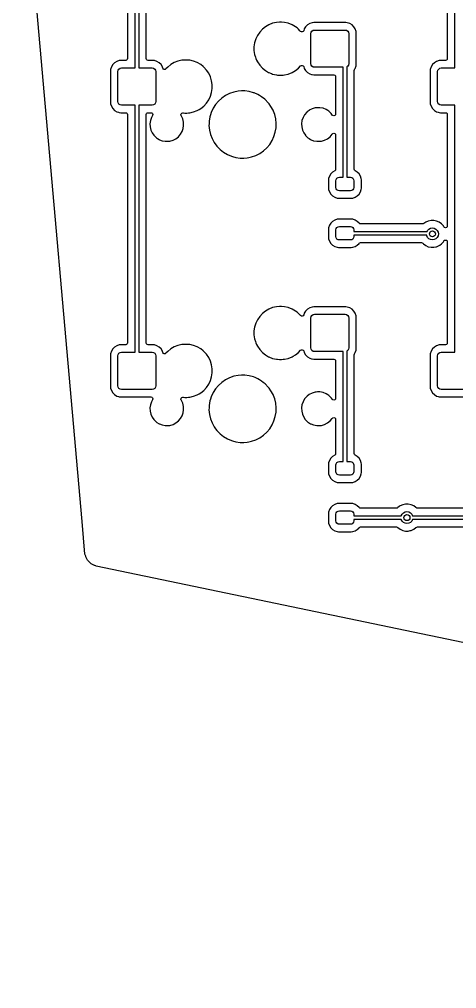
# Model space of a CAD drawing. Extents: x 51 to 201, y -153 to -28.
# Drawn here: x 51.7 to 81, y -153.2 to -88.2 of the extents above; entities that cross this region are included whole.
import ezdxf

# ---------------------------------------------------------------- set-up
doc = ezdxf.new("R2010")
doc.units = 0
doc.layers.add('BLACK', color=7, linetype='CONTINUOUS')

msp = doc.modelspace()

# ---------------------------------------------------------------- linework, layer by layer
at = {"layer": 'BLACK', "linetype": 'CONTINUOUS'}
for p, q in [((55.9196, -121.863), (51.7147, -74.159)), ((59.465, -91.46), (59.465, -74.91)), ((59.715, -74.91), (59.715, -91.46)), ((80.8962, -91.46), (80.8962, -74.91)), ((58.9645, -75.5345), (58.9645, -90.8355)), ((80.3957, -85.1182), (80.3957, -90.8355)), ((60.2155, -90.3031), (60.2155, -87.12)), ((68.004, -88.8648), (67.823, -89.0599)), ((68.212, -88.6989), (68.004, -88.8648)), ((68.4425, -88.5658), (68.212, -88.6989)), ((68.6902, -88.4686), (68.4425, -88.5658)), ((68.9496, -88.4094), (68.6902, -88.4686)), ((69.1486, -88.3945), (68.9496, -88.4094)), ((69.2814, -88.3945), (69.1486, -88.3945)), ((69.1486, -88.3945), (69.1486, -88.3945)), ((69.4804, -88.4094), (69.2814, -88.3945)), ((69.2814, -88.3945), (69.2814, -88.3945)), ((69.7398, -88.4686), (69.4804, -88.4094)), ((69.9875, -88.5658), (69.7398, -88.4686)), ((70.218, -88.6989), (69.9875, -88.5658)), ((70.3228, -88.7825), (70.218, -88.6989)), ((70.426, -88.8648), (70.3228, -88.7825)), ((70.5187, -88.9647), (70.426, -88.8648)), ((70.5608, -89.01), (70.5187, -88.9647)), ((70.7694, -88.9647), (70.7346, -89.0179)), ((70.8072, -88.8507), (70.7694, -88.9647)), ((70.8993, -88.7013), (70.8072, -88.8507)), ((71.0233, -88.5773), (70.8993, -88.7013)), ((71.1727, -88.4852), (71.0233, -88.5773)), ((71.3392, -88.43), (71.1727, -88.4852)), ((71.3152, -88.9932), (71.3963, -88.939)), ((71.442, -88.4195), (71.3392, -88.43)), ((71.3963, -88.939), (71.492, -88.92)), ((73.592, -88.4195), (71.442, -88.4195)), ((71.492, -88.92), (73.542, -88.92)), ((73.542, -88.92), (73.6377, -88.939)), ((73.6948, -88.43), (73.592, -88.4195)), ((73.6377, -88.939), (73.7188, -88.9932)), ((73.8613, -88.4852), (73.6948, -88.43)), ((74.0107, -88.5773), (73.8613, -88.4852)), ((74.1347, -88.7013), (74.0107, -88.5773)), ((74.2268, -88.8507), (74.1347, -88.7013)), ((74.1347, -88.7013), (74.1347, -88.7013)), ((74.282, -89.0172), (74.2268, -88.8507)), ((67.5576, -89.5195), (67.4792, -89.7738)), ((67.6731, -89.2798), (67.5576, -89.5195)), ((67.823, -89.0599), (67.6731, -89.2798)), ((70.6145, -89.044), (70.5608, -89.01)), ((70.678, -89.0469), (70.6145, -89.044)), ((70.7346, -89.0179), (70.678, -89.0469)), ((71.242, -89.17), (71.261, -89.0743)), ((71.242, -91.17), (71.242, -89.17)), ((71.261, -89.0743), (71.3152, -88.9932)), ((73.7188, -88.9932), (73.773, -89.0743)), ((73.773, -89.0743), (73.792, -89.17)), ((73.792, -89.17), (73.792, -91.17)), ((74.2925, -89.12), (74.282, -89.0172)), ((74.2925, -91.22), (74.2925, -89.12)), ((67.4792, -89.7738), (67.4395, -90.0369)), ((67.4395, -90.0369), (67.4395, -90.3031)), ((58.9479, -90.8975), (58.9025, -90.9429)), ((58.9645, -90.8355), (58.9479, -90.8975)), ((60.2155, -90.8355), (60.2155, -90.3031)), ((60.2321, -90.8975), (60.2155, -90.8355)), ((60.2775, -90.9429), (60.2321, -90.8975)), ((67.4395, -90.3031), (67.4792, -90.5662)), ((67.4792, -90.5662), (67.5334, -90.742)), ((67.5334, -90.742), (67.5576, -90.8205)), ((67.5576, -90.8205), (67.6125, -90.9345)), ((80.3791, -90.8975), (80.3337, -90.9429)), ((80.3957, -90.8355), (80.3791, -90.8975)), ((57.825, -91.5572), (57.8145, -91.66)), ((57.8802, -91.3907), (57.825, -91.5572)), ((57.9723, -91.2413), (57.8802, -91.3907)), ((58.0963, -91.1173), (57.9723, -91.2413)), ((58.2457, -91.0252), (58.0963, -91.1173)), ((58.4122, -90.97), (58.2457, -91.0252)), ((58.334, -91.6143), (58.3882, -91.5332)), ((58.3882, -91.5332), (58.4693, -91.479)), ((58.515, -90.9595), (58.4122, -90.97)), ((58.4693, -91.479), (58.565, -91.46)), ((58.8405, -90.9595), (58.515, -90.9595)), ((58.565, -91.46), (59.465, -91.46)), ((58.9025, -90.9429), (58.8405, -90.9595)), ((59.715, -91.46), (60.615, -91.46)), ((60.3395, -90.9595), (60.2775, -90.9429)), ((60.665, -90.9595), (60.3395, -90.9595)), ((60.615, -91.46), (60.7107, -91.479)), ((60.7678, -90.97), (60.665, -90.9595)), ((60.7107, -91.479), (60.7918, -91.5332)), ((60.9343, -91.0252), (60.7678, -90.97)), ((60.7918, -91.5332), (60.846, -91.6143)), ((61.0837, -91.1173), (60.9343, -91.0252)), ((61.2077, -91.2413), (61.0837, -91.1173)), ((61.2998, -91.3907), (61.2077, -91.2413)), ((61.2077, -91.2413), (61.2077, -91.2413)), ((61.3045, -91.4048), (61.2998, -91.3907)), ((61.3305, -91.4833), (61.3045, -91.4048)), ((61.3653, -91.5365), (61.3305, -91.4833)), ((61.4219, -91.5654), (61.3653, -91.5365)), ((61.4854, -91.5626), (61.4219, -91.5654)), ((61.5391, -91.5286), (61.4854, -91.5626)), ((61.654, -91.4048), (61.5391, -91.5286)), ((61.862, -91.2389), (61.654, -91.4048)), ((62.0925, -91.1058), (61.862, -91.2389)), ((62.3402, -91.0086), (62.0925, -91.1058)), ((62.5996, -90.9494), (62.3402, -91.0086)), ((62.7986, -90.9345), (62.5996, -90.9494)), ((62.9314, -90.9345), (62.7986, -90.9345)), ((62.7986, -90.9345), (62.7986, -90.9345)), ((63.1304, -90.9494), (62.9314, -90.9345)), ((62.9314, -90.9345), (62.9314, -90.9345)), ((63.3898, -91.0086), (63.1304, -90.9494)), ((63.6375, -91.1058), (63.3898, -91.0086)), ((63.868, -91.2389), (63.6375, -91.1058)), ((64.039, -91.3753), (63.868, -91.2389)), ((64.076, -91.4048), (64.039, -91.3753)), ((64.257, -91.5999), (64.076, -91.4048)), ((67.6125, -90.9345), (67.6731, -91.0602)), ((67.6731, -91.0602), (67.823, -91.2801)), ((67.823, -91.2801), (68.004, -91.4752)), ((68.004, -91.4752), (68.212, -91.6411)), ((70.218, -91.6411), (70.426, -91.4752)), ((70.426, -91.4752), (70.5608, -91.3299)), ((70.5608, -91.3299), (70.6145, -91.296)), ((70.6145, -91.296), (70.678, -91.2931)), ((70.678, -91.2931), (70.7346, -91.3221)), ((70.7346, -91.3221), (70.7694, -91.3753)), ((70.7694, -91.3753), (70.8072, -91.4893)), ((70.8072, -91.4893), (70.8993, -91.6387)), ((71.261, -91.2657), (71.242, -91.17)), ((71.3152, -91.3468), (71.261, -91.2657)), ((71.3963, -91.401), (71.3152, -91.3468)), ((71.492, -91.42), (71.3963, -91.401)), ((73.41, -91.42), (71.492, -91.42)), ((73.41, -98.79), (73.41, -91.42)), ((73.7188, -91.3468), (73.66, -91.386)), ((73.66, -91.386), (73.66, -98.79)), ((73.773, -91.2657), (73.7188, -91.3468)), ((73.792, -91.17), (73.773, -91.2657)), ((74.1605, -91.632), (74.179, -91.5669)), ((74.179, -91.5669), (74.2026, -91.5286)), ((74.2026, -91.5286), (74.2268, -91.4893)), ((74.2268, -91.4893), (74.282, -91.3228)), ((74.282, -91.3228), (74.2925, -91.22)), ((79.2562, -91.5572), (79.2458, -91.66)), ((79.3114, -91.3907), (79.2562, -91.5572)), ((79.4035, -91.2413), (79.3114, -91.3907)), ((79.5276, -91.1173), (79.4035, -91.2413)), ((79.6769, -91.0252), (79.5276, -91.1173)), ((79.8435, -90.97), (79.6769, -91.0252)), ((79.7653, -91.6143), (79.8195, -91.5332)), ((79.8195, -91.5332), (79.9006, -91.479)), ((79.9462, -90.9595), (79.8435, -90.97)), ((79.9006, -91.479), (79.9963, -91.46)), ((80.2717, -90.9595), (79.9462, -90.9595)), ((79.9963, -91.46), (80.8962, -91.46)), ((80.3337, -90.9429), (80.2717, -90.9595)), ((57.8145, -91.66), (57.8145, -93.76)), ((58.315, -91.71), (58.334, -91.6143)), ((58.315, -93.71), (58.315, -91.71)), ((60.846, -91.6143), (60.865, -91.71)), ((60.865, -91.71), (60.865, -93.71)), ((64.4069, -91.8198), (64.257, -91.5999)), ((64.5224, -92.0595), (64.4069, -91.8198)), ((64.6008, -92.3138), (64.5224, -92.0595)), ((68.212, -91.6411), (68.4227, -91.7627)), ((68.4227, -91.7627), (68.4425, -91.7742)), ((68.4425, -91.7742), (68.5564, -91.8189)), ((68.5564, -91.8189), (68.6073, -91.8389)), ((68.6073, -91.8389), (68.6902, -91.8714)), ((68.6902, -91.8714), (68.9496, -91.9306)), ((68.9496, -91.9306), (69.0065, -91.9349)), ((69.0065, -91.9349), (69.1486, -91.9455)), ((69.1486, -91.9455), (69.1486, -91.9455)), ((69.1486, -91.9455), (69.2814, -91.9455)), ((69.2814, -91.9455), (69.4058, -91.9362)), ((69.2814, -91.9455), (69.2814, -91.9455)), ((69.4058, -91.9362), (69.4804, -91.9306)), ((69.4804, -91.9306), (69.7398, -91.8714)), ((69.7398, -91.8714), (69.9875, -91.7742)), ((69.9875, -91.7742), (70.1123, -91.7021)), ((70.1123, -91.7021), (70.218, -91.6411)), ((70.218, -91.6411), (70.218, -91.6411)), ((70.8993, -91.6387), (71.0233, -91.7627)), ((71.0233, -91.7627), (71.0233, -91.7627)), ((71.0233, -91.7627), (71.1727, -91.8548)), ((71.1727, -91.8548), (71.284, -91.8917)), ((71.284, -91.8917), (71.3392, -91.91)), ((71.3392, -91.91), (71.3497, -91.9111)), ((71.3497, -91.9111), (71.442, -91.9205)), ((71.442, -91.9205), (72.7855, -91.9205)), ((72.7855, -91.9205), (72.8475, -91.9371)), ((72.8475, -91.9371), (72.8929, -91.9825)), ((72.8929, -91.9825), (72.9095, -92.0445)), ((72.9095, -92.0445), (72.9095, -94.543)), ((74.1605, -98.2479), (74.1605, -91.632)), ((79.2458, -91.66), (79.2458, -93.76)), ((79.7463, -91.71), (79.7653, -91.6143)), ((79.7463, -93.71), (79.7463, -91.71)), ((64.6405, -92.5769), (64.6008, -92.3138)), ((64.6008, -93.1062), (64.6405, -92.8431)), ((64.6405, -92.8431), (64.6405, -92.5769)), ((64.4069, -93.6002), (64.5224, -93.3605)), ((64.5224, -93.3605), (64.6008, -93.1062)), ((65.2771, -93.4799), (65.0537, -93.682)), ((65.5255, -93.3093), (65.2771, -93.4799)), ((65.7945, -93.1734), (65.5255, -93.3093)), ((66.0791, -93.0746), (65.7945, -93.1734)), ((66.3744, -93.0146), (66.0791, -93.0746)), ((66.5998, -92.9995), (66.3744, -93.0146)), ((66.8257, -92.9995), (66.5998, -92.9995)), ((66.5998, -92.9995), (66.5998, -92.9995)), ((67.1243, -93.0397), (66.8257, -92.9995)), ((67.4149, -93.1193), (67.1243, -93.0397)), ((67.1243, -93.0397), (67.1243, -93.0397)), ((67.1243, -93.0397), (67.1243, -93.0397)), ((67.4597, -93.1383), (67.4149, -93.1193)), ((67.6923, -93.2369), (67.4597, -93.1383)), ((67.8026, -93.3022), (67.6923, -93.2369)), ((67.9515, -93.3904), (67.8026, -93.3022)), ((68.1677, -93.5611), (67.9515, -93.3904)), ((57.8145, -93.76), (57.825, -93.8628)), ((57.825, -93.8628), (57.8802, -94.0293)), ((57.8802, -94.0293), (57.9723, -94.1787)), ((58.334, -93.8057), (58.315, -93.71)), ((58.3882, -93.8868), (58.334, -93.8057)), ((58.4693, -93.941), (58.3882, -93.8868)), ((58.565, -93.96), (58.4693, -93.941)), ((59.465, -93.96), (58.565, -93.96)), ((59.465, -110.51), (59.465, -93.96)), ((60.615, -93.96), (59.715, -93.96)), ((59.715, -93.96), (59.715, -110.51)), ((60.7107, -93.941), (60.615, -93.96)), ((60.7918, -93.8868), (60.7107, -93.941)), ((60.846, -93.8057), (60.7918, -93.8868)), ((60.865, -93.71), (60.846, -93.8057)), ((63.868, -94.1811), (64.076, -94.0152)), ((64.076, -94.0152), (64.257, -93.8201)), ((64.257, -93.8201), (64.4069, -93.6002)), ((64.697, -94.166), (64.5702, -94.4393)), ((64.8591, -93.9121), (64.697, -94.166)), ((65.0537, -93.682), (64.8591, -93.9121)), ((68.188, -93.5772), (68.1677, -93.5611)), ((68.3974, -93.7938), (68.188, -93.5772)), ((68.4483, -93.8628), (68.3974, -93.7938)), ((68.5762, -94.0363), (68.4483, -93.8628)), ((68.721, -94.3006), (68.5762, -94.0363)), ((71.541, -94.1398), (71.3348, -94.2004)), ((71.6012, -94.1341), (71.541, -94.1398)), ((71.7014, -94.1245), (71.6012, -94.1341)), ((71.8625, -94.1245), (71.7014, -94.1245)), ((72.0735, -94.1652), (71.8625, -94.1245)), ((72.0757, -94.166), (72.0735, -94.1652)), ((72.0735, -94.1652), (72.0735, -94.1652)), ((72.0735, -94.1652), (72.0735, -94.1652)), ((72.2731, -94.2451), (72.0757, -94.166)), ((79.2458, -93.76), (79.2562, -93.8628)), ((79.2562, -93.8628), (79.3114, -94.0293)), ((79.3114, -94.0293), (79.4035, -94.1787)), ((79.7653, -93.8057), (79.7463, -93.71)), ((79.8195, -93.8868), (79.7653, -93.8057)), ((79.9006, -93.941), (79.8195, -93.8868)), ((79.9963, -93.96), (79.9006, -93.941)), ((80.8962, -93.96), (79.9963, -93.96)), ((80.8962, -110.51), (80.8962, -93.96)), ((57.9723, -94.1787), (58.0963, -94.3027)), ((58.0963, -94.3027), (58.0963, -94.3027)), ((58.0963, -94.3027), (58.2457, -94.3948)), ((58.2457, -94.3948), (58.357, -94.4317)), ((58.357, -94.4317), (58.4122, -94.45)), ((58.4122, -94.45), (58.515, -94.4605)), ((58.515, -94.4605), (58.8405, -94.4605)), ((58.8405, -94.4605), (58.9025, -94.4771)), ((58.9025, -94.4771), (58.9479, -94.5225)), ((58.9479, -94.5225), (58.9645, -94.5845)), ((58.9645, -94.5845), (58.9645, -109.886)), ((60.2155, -94.5845), (60.2321, -94.5225)), ((60.2155, -109.353), (60.2155, -94.5845)), ((60.2321, -94.5225), (60.2775, -94.4771)), ((60.2775, -94.4771), (60.3395, -94.4605)), ((60.3395, -94.4605), (60.5364, -94.4605)), ((60.5666, -94.7803), (60.4962, -94.9834)), ((60.5364, -94.4605), (60.5984, -94.4771)), ((60.6438, -94.6465), (60.5666, -94.7803)), ((60.5984, -94.4771), (60.6438, -94.5225)), ((60.6438, -94.5225), (60.6604, -94.5845)), ((60.6604, -94.5845), (60.6438, -94.6465)), ((62.5422, -94.6064), (62.558, -94.539)), ((62.565, -94.6718), (62.5422, -94.6064)), ((62.558, -94.539), (62.6075, -94.4906)), ((62.5741, -94.6847), (62.565, -94.6718)), ((62.661, -94.8748), (62.5741, -94.6847)), ((62.6075, -94.4906), (62.6753, -94.4763)), ((62.6753, -94.4763), (62.7235, -94.4799)), ((62.7235, -94.4799), (62.7986, -94.4855)), ((62.7986, -94.4855), (62.7986, -94.4855)), ((62.7986, -94.4855), (62.9314, -94.4855)), ((62.9314, -94.4855), (63.0558, -94.4762)), ((62.9314, -94.4855), (62.9314, -94.4855)), ((63.0558, -94.4762), (63.1304, -94.4706)), ((63.1304, -94.4706), (63.3898, -94.4114)), ((63.3898, -94.4114), (63.6375, -94.3142)), ((63.6375, -94.3142), (63.7572, -94.2451)), ((63.7572, -94.2451), (63.868, -94.1811)), ((63.868, -94.1811), (63.868, -94.1811)), ((64.4809, -94.7271), (64.4308, -95.0242)), ((64.5194, -94.603), (64.4809, -94.7271)), ((64.5702, -94.4393), (64.5194, -94.603)), ((68.7444, -94.3613), (68.721, -94.3006)), ((68.8293, -94.5817), (68.7444, -94.3613)), ((68.8991, -94.8748), (68.8293, -94.5817)), ((70.7266, -94.7803), (70.6562, -94.9834)), ((70.834, -94.5942), (70.7266, -94.7803)), ((70.9748, -94.4317), (70.834, -94.5942)), ((71.0007, -94.4114), (70.9748, -94.4317)), ((71.1388, -94.3027), (71.0007, -94.4114)), ((71.1437, -94.2989), (71.1388, -94.3027)), ((71.3348, -94.2004), (71.1437, -94.2989)), ((72.3806, -94.3142), (72.2731, -94.2451)), ((72.4539, -94.3613), (72.3806, -94.3142)), ((72.6095, -94.5096), (72.4539, -94.3613)), ((72.6187, -94.5225), (72.6095, -94.5096)), ((72.6845, -94.615), (72.6187, -94.5225)), ((72.7319, -94.6548), (72.6845, -94.615)), ((72.7926, -94.6668), (72.7319, -94.6548)), ((72.8515, -94.648), (72.7926, -94.6668)), ((72.894, -94.603), (72.8515, -94.648)), ((72.9095, -94.543), (72.894, -94.603)), ((79.4035, -94.1787), (79.5276, -94.3027)), ((79.5276, -94.3027), (79.5276, -94.3027)), ((79.5276, -94.3027), (79.6769, -94.3948)), ((79.6769, -94.3948), (79.7883, -94.4317)), ((79.7883, -94.4317), (79.8435, -94.45)), ((79.8435, -94.45), (79.9462, -94.4605)), ((79.9462, -94.4605), (80.2717, -94.4605)), ((80.2717, -94.4605), (80.3337, -94.4771)), ((80.3337, -94.4771), (80.3791, -94.5225)), ((80.3791, -94.5225), (80.3957, -94.5845)), ((80.3957, -94.5845), (80.3957, -102.041)), ((60.4962, -94.9834), (60.4657, -95.1962)), ((60.4657, -95.1962), (60.4759, -95.4109)), ((60.4759, -95.4109), (60.5266, -95.6198)), ((62.6634, -94.8802), (62.661, -94.8748)), ((62.7141, -95.0891), (62.6634, -94.8802)), ((62.6937, -95.5166), (62.7212, -95.3254)), ((62.7243, -95.3038), (62.7141, -95.0891)), ((62.7212, -95.3254), (62.7243, -95.3038)), ((64.425, -95.1962), (64.4207, -95.3254)), ((64.4207, -95.3254), (64.4509, -95.6252)), ((64.4308, -95.0242), (64.425, -95.1962)), ((68.9293, -95.1746), (68.8991, -94.8748)), ((68.9192, -95.4758), (68.9293, -95.1746)), ((70.6562, -94.9834), (70.6257, -95.1962)), ((70.6257, -95.1962), (70.6359, -95.4109)), ((70.6359, -95.4109), (70.6866, -95.6198)), ((60.5266, -95.6198), (60.6159, -95.8153)), ((60.6159, -95.8153), (60.7218, -95.9641)), ((60.7218, -95.9641), (60.7405, -95.9904)), ((60.7405, -95.9904), (60.8961, -96.1387)), ((62.2063, -96.2011), (62.3752, -96.0683)), ((62.3752, -96.0683), (62.516, -95.9058)), ((62.516, -95.9058), (62.6234, -95.7197)), ((62.6234, -95.7197), (62.6937, -95.5166)), ((64.4509, -95.6252), (64.5207, -95.9183)), ((64.5207, -95.9183), (64.629, -96.1994)), ((68.653, -96.334), (68.7798, -96.0607)), ((68.7798, -96.0607), (68.8691, -95.7729)), ((68.8691, -95.7729), (68.9192, -95.4758)), ((70.6866, -95.6198), (70.7759, -95.8153)), ((70.7759, -95.8153), (70.8818, -95.9641)), ((70.8818, -95.9641), (70.9005, -95.9904)), ((70.9005, -95.9904), (71.0561, -96.1387)), ((72.3663, -96.2011), (72.5352, -96.0683)), ((72.5352, -96.0683), (72.676, -95.9058)), ((72.676, -95.9058), (72.6781, -95.9021)), ((72.6781, -95.9021), (72.7235, -95.8567)), ((72.7235, -95.8567), (72.7855, -95.8401)), ((72.7855, -95.8401), (72.8475, -95.8567)), ((72.8475, -95.8567), (72.8929, -95.9021)), ((72.8929, -95.9021), (72.9095, -95.9641)), ((72.9095, -95.9641), (72.9095, -98.2479)), ((60.8961, -96.1387), (60.9701, -96.1863)), ((60.9701, -96.1863), (61.0769, -96.2549)), ((61.0769, -96.2549), (61.117, -96.271)), ((61.117, -96.271), (61.2765, -96.3348)), ((61.2765, -96.3348), (61.4875, -96.3755)), ((61.4875, -96.3755), (61.6486, -96.3755)), ((61.6486, -96.3755), (61.809, -96.3602)), ((61.6486, -96.3755), (61.6486, -96.3755)), ((61.809, -96.3602), (62.0152, -96.2996)), ((62.0152, -96.2996), (62.2063, -96.2011)), ((64.629, -96.1994), (64.7171, -96.3602)), ((64.7171, -96.3602), (64.7738, -96.4637)), ((64.7738, -96.4637), (64.9526, -96.7062)), ((64.9526, -96.7062), (65.162, -96.9228)), ((68.2963, -96.818), (68.4909, -96.5879)), ((68.4909, -96.5879), (68.653, -96.334)), ((71.0561, -96.1387), (71.1301, -96.1863)), ((71.1301, -96.1863), (71.2369, -96.2549)), ((71.2369, -96.2549), (71.277, -96.271)), ((71.277, -96.271), (71.4365, -96.3348)), ((71.4365, -96.3348), (71.6475, -96.3755)), ((71.6475, -96.3755), (71.8086, -96.3755)), ((71.8086, -96.3755), (71.969, -96.3602)), ((71.8086, -96.3755), (71.8086, -96.3755)), ((71.969, -96.3602), (72.1752, -96.2996)), ((72.1752, -96.2996), (72.3663, -96.2011)), ((65.162, -96.9228), (65.3985, -97.1096)), ((65.3985, -97.1096), (65.6577, -97.2631)), ((65.6577, -97.2631), (65.9351, -97.3807)), ((65.9351, -97.3807), (65.9351, -97.3807)), ((65.9351, -97.3807), (65.9351, -97.3807)), ((65.9351, -97.3807), (65.9992, -97.3983)), ((65.9992, -97.3983), (66.2257, -97.4603)), ((67.2709, -97.4254), (67.5555, -97.3266)), ((67.5555, -97.3266), (67.8245, -97.1907)), ((67.8245, -97.1907), (68.0729, -97.0201)), ((68.0729, -97.0201), (68.2963, -96.818)), ((66.2257, -97.4603), (66.5243, -97.5005)), ((66.5243, -97.5005), (66.7502, -97.5005)), ((66.7502, -97.5005), (66.9756, -97.4854)), ((66.7502, -97.5005), (66.7502, -97.5005)), ((66.9756, -97.4854), (67.099, -97.4603)), ((67.099, -97.4603), (67.2709, -97.4254)), ((72.498, -98.7063), (72.4446, -98.8673)), ((72.587, -98.562), (72.498, -98.7063)), ((72.707, -98.442), (72.587, -98.562)), ((72.8506, -98.3534), (72.707, -98.442)), ((72.8938, -98.3083), (72.8506, -98.3534)), ((72.9095, -98.2479), (72.8938, -98.3083)), ((74.1762, -98.3083), (74.1605, -98.2479)), ((74.2194, -98.3534), (74.1762, -98.3083)), ((74.363, -98.442), (74.2194, -98.3534)), ((74.483, -98.562), (74.363, -98.442)), ((74.572, -98.7063), (74.483, -98.562)), ((74.6253, -98.8673), (74.572, -98.7063)), ((74.572, -98.7063), (74.572, -98.7063)), ((74.572, -98.7063), (74.572, -98.7063)), ((72.4446, -98.8673), (72.4345, -98.9667)), ((72.4345, -98.9667), (72.4345, -99.5133)), ((72.935, -99.015), (72.9521, -98.9289)), ((72.935, -99.465), (72.935, -99.015)), ((72.9521, -98.9289), (73.0009, -98.8559)), ((73.0009, -98.8559), (73.0739, -98.8071)), ((73.0739, -98.8071), (73.16, -98.79)), ((73.16, -98.79), (73.41, -98.79)), ((73.66, -98.79), (73.91, -98.79)), ((73.91, -98.79), (73.9961, -98.8071)), ((73.9961, -98.8071), (74.0691, -98.8559)), ((74.0691, -98.8559), (74.1179, -98.9289)), ((74.1179, -98.9289), (74.135, -99.015)), ((74.135, -99.015), (74.135, -99.465)), ((74.6355, -98.9667), (74.6253, -98.8673)), ((74.6355, -99.5133), (74.6355, -98.9667)), ((72.4345, -99.5133), (72.4446, -99.6127)), ((72.4446, -99.6127), (72.498, -99.7737)), ((72.498, -99.7737), (72.587, -99.918)), ((72.587, -99.918), (72.707, -100.038)), ((72.9521, -99.5511), (72.935, -99.465)), ((73.0009, -99.6241), (72.9521, -99.5511)), ((73.0739, -99.6729), (73.0009, -99.6241)), ((73.16, -99.69), (73.0739, -99.6729)), ((73.91, -99.69), (73.16, -99.69)), ((73.9961, -99.6729), (73.91, -99.69)), ((74.0691, -99.6241), (73.9961, -99.6729)), ((74.1179, -99.5511), (74.0691, -99.6241)), ((74.135, -99.465), (74.1179, -99.5511)), ((74.363, -100.038), (74.483, -99.918)), ((74.483, -99.918), (74.572, -99.7737)), ((74.572, -99.7737), (74.6253, -99.6127)), ((74.6253, -99.6127), (74.6355, -99.5133)), ((72.707, -100.038), (72.8513, -100.127)), ((72.8513, -100.127), (72.8513, -100.127)), ((72.8513, -100.127), (72.8513, -100.127)), ((72.8513, -100.127), (73.0123, -100.18)), ((73.0123, -100.18), (73.1117, -100.191)), ((73.1117, -100.191), (73.9583, -100.19)), ((73.9583, -100.19), (74.0577, -100.18)), ((74.0577, -100.18), (74.2187, -100.127)), ((74.2187, -100.127), (74.363, -100.038)), ((72.587, -101.862), (72.498, -102.006)), ((72.707, -101.742), (72.587, -101.862)), ((72.8513, -101.653), (72.707, -101.742)), ((73.0123, -101.6), (72.8513, -101.653)), ((73.1117, -101.59), (73.0123, -101.6)), ((73.9583, -101.59), (73.1117, -101.59)), ((73.9685, -101.591), (73.9583, -101.59)), ((74.0577, -101.6), (73.9685, -101.591)), ((74.2187, -101.653), (74.0577, -101.6)), ((74.363, -101.742), (74.2187, -101.653)), ((74.483, -101.862), (74.363, -101.742)), ((74.363, -101.742), (74.363, -101.742)), ((74.363, -101.742), (74.363, -101.742)), ((74.4932, -101.872), (74.483, -101.862)), ((74.483, -101.862), (74.483, -101.862)), ((74.4948, -101.871), (74.4932, -101.872)), ((74.5242, -101.899), (74.4948, -101.871)), ((74.5846, -101.914), (74.5242, -101.899)), ((78.7437, -101.914), (74.5846, -101.914)), ((78.782, -101.908), (78.7437, -101.914)), ((78.8166, -101.891), (78.782, -101.908)), ((78.9473, -101.796), (78.8166, -101.891)), ((79.1202, -101.719), (78.9473, -101.796)), ((79.3054, -101.679), (79.1202, -101.719)), ((79.4946, -101.679), (79.3054, -101.679)), ((79.3054, -101.679), (79.3054, -101.679)), ((79.6798, -101.719), (79.4946, -101.679)), ((79.4946, -101.679), (79.4946, -101.679)), ((79.8527, -101.796), (79.6798, -101.719)), ((80.0059, -101.907), (79.8527, -101.796)), ((80.1325, -102.048), (80.0059, -101.907)), ((72.4446, -102.167), (72.4345, -102.267)), ((72.4345, -102.267), (72.4345, -102.813)), ((72.498, -102.006), (72.4446, -102.167)), ((72.935, -102.315), (72.9521, -102.229)), ((72.935, -102.765), (72.935, -102.315)), ((72.9521, -102.229), (73.0009, -102.156)), ((73.0009, -102.156), (73.0739, -102.107)), ((73.0739, -102.107), (73.16, -102.09)), ((73.16, -102.09), (73.91, -102.09)), ((73.91, -102.09), (73.9961, -102.107)), ((73.9961, -102.107), (74.0691, -102.156)), ((74.0691, -102.156), (74.1179, -102.229)), ((74.1179, -102.229), (74.135, -102.315)), ((74.135, -102.315), (74.135, -102.415)), ((74.135, -102.415), (79.0407, -102.415)), ((79.0407, -102.415), (79.0764, -102.345)), ((79.0764, -102.345), (79.1649, -102.256)), ((79.1649, -102.256), (79.2764, -102.2)), ((79.2764, -102.2), (79.4, -102.18)), ((79.4, -102.18), (79.5236, -102.2)), ((79.5236, -102.2), (79.6351, -102.256)), ((79.6351, -102.256), (79.7236, -102.345)), ((79.7236, -102.345), (79.7804, -102.456)), ((79.7804, -102.456), (79.8, -102.58)), ((79.8, -102.58), (79.7804, -102.704)), ((80.1644, -102.103), (80.1325, -102.048)), ((80.2097, -102.148), (80.1644, -102.103)), ((80.2717, -102.165), (80.2097, -102.148)), ((80.3337, -102.148), (80.2717, -102.165)), ((80.3791, -102.103), (80.3337, -102.148)), ((80.3957, -102.041), (80.3791, -102.103)), ((72.4345, -102.813), (72.4446, -102.913)), ((72.4446, -102.913), (72.498, -103.074)), ((72.498, -103.074), (72.587, -103.218)), ((72.587, -103.218), (72.707, -103.338)), ((72.9521, -102.851), (72.935, -102.765)), ((73.0009, -102.924), (72.9521, -102.851)), ((73.0739, -102.973), (73.0009, -102.924)), ((73.16, -102.99), (73.0739, -102.973)), ((73.91, -102.99), (73.16, -102.99)), ((73.9961, -102.973), (73.91, -102.99)), ((74.0691, -102.924), (73.9961, -102.973)), ((74.1179, -102.851), (74.0691, -102.924)), ((74.135, -102.765), (74.1179, -102.851)), ((79.0135, -102.665), (74.135, -102.665)), ((74.135, -102.665), (74.135, -102.765)), ((74.363, -103.338), (74.483, -103.218)), ((74.483, -103.218), (74.4932, -103.208)), ((74.483, -103.218), (74.483, -103.218)), ((74.4932, -103.208), (74.4948, -103.209)), ((74.4948, -103.209), (74.5242, -103.181)), ((74.5242, -103.181), (74.5846, -103.165)), ((74.5846, -103.165), (78.6602, -103.165)), ((78.6602, -103.165), (78.7107, -103.176)), ((78.7107, -103.176), (78.7524, -103.207)), ((78.7524, -103.207), (78.7941, -103.253)), ((78.7941, -103.253), (78.9473, -103.364)), ((79.0196, -102.704), (79.0135, -102.665)), ((79.0764, -102.815), (79.0196, -102.704)), ((79.1649, -102.904), (79.0764, -102.815)), ((79.2764, -102.96), (79.1649, -102.904)), ((79.4, -102.98), (79.2764, -102.96)), ((79.5236, -102.96), (79.4, -102.98)), ((79.6351, -102.904), (79.5236, -102.96)), ((79.7236, -102.815), (79.6351, -102.904)), ((79.7804, -102.704), (79.7236, -102.815)), ((79.8888, -103.338), (80.0059, -103.253)), ((80.0059, -103.253), (80.0313, -103.225)), ((80.0313, -103.225), (80.1325, -103.112)), ((80.1325, -103.112), (80.1556, -103.072)), ((80.1556, -103.072), (80.1644, -103.057)), ((80.1644, -103.057), (80.2097, -103.012)), ((80.2097, -103.012), (80.2717, -102.995)), ((80.2717, -102.995), (80.3337, -103.012)), ((80.3337, -103.012), (80.3791, -103.057)), ((80.3791, -103.057), (80.3957, -103.119)), ((80.3957, -103.119), (80.3957, -109.886)), ((72.707, -103.338), (72.8513, -103.427)), ((72.8513, -103.427), (72.8513, -103.427)), ((72.8513, -103.427), (72.8513, -103.427)), ((72.8513, -103.427), (73.0123, -103.48)), ((73.0123, -103.48), (73.1117, -103.49)), ((73.1117, -103.49), (73.9583, -103.49)), ((73.9583, -103.49), (74.0577, -103.48)), ((74.0577, -103.48), (74.2187, -103.427)), ((74.2187, -103.427), (74.363, -103.338)), ((78.9473, -103.364), (79.1202, -103.441)), ((79.1202, -103.441), (79.3054, -103.48)), ((79.3054, -103.48), (79.3054, -103.48)), ((79.3054, -103.48), (79.4946, -103.48)), ((79.4946, -103.48), (79.6181, -103.454)), ((79.4946, -103.48), (79.4946, -103.48)), ((79.6181, -103.454), (79.6798, -103.441)), ((79.6798, -103.441), (79.8527, -103.364)), ((79.8527, -103.364), (79.8888, -103.338)), ((68.212, -107.749), (68.004, -107.915)), ((68.4425, -107.616), (68.212, -107.749)), ((68.6902, -107.519), (68.4425, -107.616)), ((68.9496, -107.459), (68.6902, -107.519)), ((69.1486, -107.444), (68.9496, -107.459)), ((69.2814, -107.444), (69.1486, -107.444)), ((69.1486, -107.444), (69.1486, -107.444)), ((69.4804, -107.459), (69.2814, -107.444)), ((69.2814, -107.444), (69.2814, -107.444)), ((69.7398, -107.519), (69.4804, -107.459)), ((69.9875, -107.616), (69.7398, -107.519)), ((70.218, -107.749), (69.9875, -107.616)), ((70.3228, -107.833), (70.218, -107.749)), ((70.8993, -107.751), (70.8072, -107.901)), ((71.0233, -107.627), (70.8993, -107.751)), ((71.1727, -107.535), (71.0233, -107.627)), ((71.3392, -107.48), (71.1727, -107.535)), ((71.442, -107.469), (71.3392, -107.48)), ((73.592, -107.469), (71.442, -107.469)), ((73.6948, -107.48), (73.592, -107.469)), ((73.8613, -107.535), (73.6948, -107.48)), ((74.0107, -107.627), (73.8613, -107.535)), ((74.1347, -107.751), (74.0107, -107.627)), ((74.2268, -107.901), (74.1347, -107.751)), ((74.1347, -107.751), (74.1347, -107.751)), ((67.6731, -108.33), (67.5576, -108.57)), ((67.823, -108.11), (67.6731, -108.33)), ((68.004, -107.915), (67.823, -108.11)), ((70.426, -107.915), (70.3228, -107.833)), ((70.5187, -108.015), (70.426, -107.915)), ((70.5608, -108.06), (70.5187, -108.015)), ((70.6145, -108.094), (70.5608, -108.06)), ((70.678, -108.097), (70.6145, -108.094)), ((70.7346, -108.068), (70.678, -108.097)), ((70.7694, -108.015), (70.7346, -108.068)), ((70.8072, -107.901), (70.7694, -108.015)), ((71.242, -108.22), (71.261, -108.124)), ((71.242, -110.22), (71.242, -108.22)), ((71.261, -108.124), (71.3152, -108.043)), ((71.3152, -108.043), (71.3963, -107.989)), ((71.3963, -107.989), (71.492, -107.97)), ((71.492, -107.97), (73.542, -107.97)), ((73.542, -107.97), (73.6377, -107.989)), ((73.6377, -107.989), (73.7188, -108.043)), ((73.7188, -108.043), (73.773, -108.124)), ((73.773, -108.124), (73.792, -108.22)), ((73.792, -108.22), (73.792, -110.22)), ((74.282, -108.067), (74.2268, -107.901)), ((74.2925, -108.17), (74.282, -108.067)), ((74.2925, -110.27), (74.2925, -108.17)), ((67.4792, -108.824), (67.4395, -109.087)), ((67.4395, -109.087), (67.4395, -109.353)), ((67.5576, -108.57), (67.4792, -108.824)), ((60.2155, -109.885), (60.2155, -109.353)), ((67.4395, -109.353), (67.4792, -109.616)), ((67.4792, -109.616), (67.5334, -109.792)), ((57.9723, -110.291), (57.8802, -110.441)), ((58.0963, -110.167), (57.9723, -110.291)), ((58.2457, -110.075), (58.0963, -110.167)), ((58.4122, -110.02), (58.2457, -110.075)), ((58.515, -110.01), (58.4122, -110.02)), ((58.8405, -110.01), (58.515, -110.01)), ((58.9025, -109.993), (58.8405, -110.01)), ((58.9479, -109.948), (58.9025, -109.993)), ((58.9645, -109.886), (58.9479, -109.948)), ((60.2321, -109.947), (60.2155, -109.885)), ((60.2775, -109.993), (60.2321, -109.947)), ((60.3395, -110.009), (60.2775, -109.993)), ((60.665, -110.009), (60.3395, -110.009)), ((60.7678, -110.02), (60.665, -110.009)), ((60.9343, -110.075), (60.7678, -110.02)), ((61.0837, -110.167), (60.9343, -110.075)), ((61.2077, -110.291), (61.0837, -110.167)), ((61.2998, -110.441), (61.2077, -110.291)), ((61.2077, -110.291), (61.2077, -110.291)), ((61.862, -110.289), (61.654, -110.455)), ((62.0925, -110.156), (61.862, -110.289)), ((62.3402, -110.059), (62.0925, -110.156)), ((62.5996, -109.999), (62.3402, -110.059)), ((62.7986, -109.984), (62.5996, -109.999)), ((62.9314, -109.984), (62.7986, -109.984)), ((62.7986, -109.984), (62.7986, -109.984)), ((63.1304, -109.999), (62.9314, -109.984)), ((62.9314, -109.984), (62.9314, -109.984)), ((63.3898, -110.059), (63.1304, -109.999)), ((63.6375, -110.156), (63.3898, -110.059)), ((63.868, -110.289), (63.6375, -110.156)), ((64.039, -110.425), (63.868, -110.289)), ((67.5334, -109.792), (67.5576, -109.87)), ((67.5576, -109.87), (67.6125, -109.984)), ((67.6125, -109.984), (67.6731, -110.11)), ((67.6731, -110.11), (67.823, -110.33)), ((67.823, -110.33), (68.004, -110.525)), ((70.426, -110.525), (70.5608, -110.38)), ((70.5608, -110.38), (70.6145, -110.346)), ((70.6145, -110.346), (70.678, -110.343)), ((70.678, -110.343), (70.7346, -110.372)), ((70.7346, -110.372), (70.7694, -110.425)), ((71.261, -110.316), (71.242, -110.22)), ((71.3152, -110.397), (71.261, -110.316)), ((71.3963, -110.451), (71.3152, -110.397)), ((73.7188, -110.397), (73.66, -110.436)), ((73.773, -110.316), (73.7188, -110.397)), ((73.792, -110.22), (73.773, -110.316)), ((74.2268, -110.539), (74.282, -110.373)), ((74.282, -110.373), (74.2925, -110.27)), ((79.4035, -110.291), (79.3114, -110.441)), ((79.5276, -110.167), (79.4035, -110.291)), ((79.6769, -110.075), (79.5276, -110.167)), ((79.8435, -110.02), (79.6769, -110.075)), ((79.9462, -110.01), (79.8435, -110.02)), ((80.2717, -110.01), (79.9462, -110.01)), ((80.3337, -109.993), (80.2717, -110.01)), ((80.3791, -109.948), (80.3337, -109.993)), ((80.3957, -109.886), (80.3791, -109.948)), ((57.825, -110.607), (57.8145, -110.71)), ((57.8145, -110.71), (57.8145, -112.81)), ((57.8802, -110.441), (57.825, -110.607)), ((58.315, -110.76), (58.334, -110.664)), ((58.315, -112.76), (58.315, -110.76)), ((58.334, -110.664), (58.3882, -110.583)), ((58.3882, -110.583), (58.4693, -110.529)), ((58.4693, -110.529), (58.565, -110.51)), ((58.565, -110.51), (59.465, -110.51)), ((59.715, -110.51), (60.615, -110.51)), ((60.615, -110.51), (60.7107, -110.529)), ((60.7107, -110.529), (60.7918, -110.583)), ((60.7918, -110.583), (60.846, -110.664)), ((60.846, -110.664), (60.865, -110.76)), ((60.865, -110.76), (60.865, -112.76)), ((61.3045, -110.455), (61.2998, -110.441)), ((61.3305, -110.533), (61.3045, -110.455)), ((61.3653, -110.586), (61.3305, -110.533)), ((61.4219, -110.615), (61.3653, -110.586)), ((61.4854, -110.613), (61.4219, -110.615)), ((61.5391, -110.579), (61.4854, -110.613)), ((61.654, -110.455), (61.5391, -110.579)), ((64.076, -110.455), (64.039, -110.425)), ((64.257, -110.65), (64.076, -110.455)), ((64.4069, -110.87), (64.257, -110.65)), ((64.5224, -111.11), (64.4069, -110.87)), ((68.004, -110.525), (68.212, -110.691)), ((68.212, -110.691), (68.4227, -110.813)), ((68.4227, -110.813), (68.4425, -110.824)), ((68.4425, -110.824), (68.6902, -110.921)), ((68.6902, -110.921), (68.9496, -110.981)), ((68.9496, -110.981), (69.0065, -110.985)), ((69.0065, -110.985), (69.1486, -110.995)), ((69.1486, -110.995), (69.1486, -110.995)), ((69.1486, -110.995), (69.2814, -110.995)), ((69.2814, -110.995), (69.4058, -110.986)), ((69.2814, -110.995), (69.2814, -110.995)), ((69.4058, -110.986), (69.4804, -110.981)), ((69.4804, -110.981), (69.7398, -110.921)), ((69.7398, -110.921), (69.9875, -110.824)), ((69.9875, -110.824), (70.075, -110.774)), ((70.075, -110.774), (70.218, -110.691)), ((70.218, -110.691), (70.426, -110.525)), ((70.218, -110.691), (70.218, -110.691)), ((70.7694, -110.425), (70.8072, -110.539)), ((70.8072, -110.539), (70.8993, -110.689)), ((70.8993, -110.689), (71.0233, -110.813)), ((71.0233, -110.813), (71.0233, -110.813)), ((71.0233, -110.813), (71.1727, -110.905)), ((71.1727, -110.905), (71.284, -110.942)), ((71.284, -110.942), (71.3392, -110.96)), ((71.3392, -110.96), (71.3497, -110.961)), ((71.3497, -110.961), (71.442, -110.971)), ((71.492, -110.47), (71.3963, -110.451)), ((71.442, -110.971), (72.7855, -110.97)), ((73.41, -110.47), (71.492, -110.47)), ((72.7855, -110.97), (72.8475, -110.987)), ((72.8475, -110.987), (72.8929, -111.032)), ((72.8929, -111.032), (72.9095, -111.094)), ((73.41, -117.84), (73.41, -110.47)), ((73.66, -110.436), (73.66, -117.84)), ((74.1605, -110.682), (74.179, -110.617)), ((74.1605, -117.298), (74.1605, -110.682)), ((74.179, -110.617), (74.2026, -110.579)), ((74.2026, -110.579), (74.2268, -110.539)), ((79.2562, -110.607), (79.2458, -110.71)), ((79.2458, -110.71), (79.2458, -112.81)), ((79.3114, -110.441), (79.2562, -110.607)), ((79.7463, -110.76), (79.7653, -110.664)), ((79.7463, -112.76), (79.7463, -110.76)), ((79.7653, -110.664), (79.8195, -110.583)), ((79.8195, -110.583), (79.9006, -110.529)), ((79.9006, -110.529), (79.9963, -110.51)), ((79.9963, -110.51), (80.8962, -110.51)), ((64.6008, -111.364), (64.5224, -111.11)), ((64.6405, -111.627), (64.6008, -111.364)), ((64.6405, -111.893), (64.6405, -111.627)), ((72.9095, -111.094), (72.9095, -113.593)), ((64.5224, -112.41), (64.6008, -112.156)), ((64.6008, -112.156), (64.6405, -111.893)), ((65.7945, -112.223), (65.5255, -112.359)), ((66.0791, -112.125), (65.7945, -112.223)), ((66.3744, -112.065), (66.0791, -112.125)), ((66.5998, -112.049), (66.3744, -112.065)), ((66.8257, -112.049), (66.5998, -112.049)), ((66.5998, -112.049), (66.5998, -112.049)), ((67.1243, -112.09), (66.8257, -112.049)), ((67.4149, -112.169), (67.1243, -112.09)), ((67.1243, -112.09), (67.1243, -112.09)), ((67.1243, -112.09), (67.1243, -112.09)), ((67.5107, -112.21), (67.4149, -112.169)), ((67.6923, -112.287), (67.5107, -112.21)), ((67.8146, -112.359), (67.6923, -112.287)), ((57.8145, -112.81), (57.825, -112.913)), ((57.825, -112.913), (57.8802, -113.079)), ((58.334, -112.856), (58.315, -112.76)), ((58.3882, -112.937), (58.334, -112.856)), ((58.4693, -112.991), (58.3882, -112.937)), ((58.565, -113.01), (58.4693, -112.991)), ((60.7107, -112.991), (60.615, -113.01)), ((60.7918, -112.937), (60.7107, -112.991)), ((60.846, -112.856), (60.7918, -112.937)), ((60.865, -112.76), (60.846, -112.856)), ((64.076, -113.065), (64.257, -112.87)), ((64.257, -112.87), (64.4069, -112.65)), ((64.4069, -112.65), (64.5224, -112.41)), ((64.8591, -112.962), (64.697, -113.216)), ((65.0537, -112.732), (64.8591, -112.962)), ((65.2771, -112.53), (65.0537, -112.732)), ((65.5255, -112.359), (65.2771, -112.53)), ((67.9515, -112.44), (67.8146, -112.359)), ((68.0647, -112.53), (67.9515, -112.44)), ((68.188, -112.627), (68.0647, -112.53)), ((68.3974, -112.844), (68.188, -112.627)), ((68.4483, -112.913), (68.3974, -112.844)), ((68.5762, -113.086), (68.4483, -112.913)), ((79.2458, -112.81), (79.2562, -112.913)), ((79.2562, -112.913), (79.3114, -113.079)), ((79.7653, -112.856), (79.7463, -112.76)), ((79.8195, -112.937), (79.7653, -112.856)), ((79.9006, -112.991), (79.8195, -112.937)), ((79.9963, -113.01), (79.9006, -112.991)), ((57.8802, -113.079), (57.9723, -113.229)), ((57.9723, -113.229), (58.0963, -113.353)), ((58.0963, -113.353), (58.0963, -113.353)), ((58.0963, -113.353), (58.2457, -113.445)), ((58.2457, -113.445), (58.357, -113.482)), ((58.357, -113.482), (58.4122, -113.5)), ((58.4122, -113.5), (58.4227, -113.501)), ((58.4227, -113.501), (58.515, -113.51)), ((58.515, -113.51), (60.5364, -113.51)), ((60.615, -113.01), (58.565, -113.01)), ((60.5364, -113.51), (60.5984, -113.527)), ((60.5984, -113.527), (60.6438, -113.572)), ((60.6438, -113.572), (60.6604, -113.634)), ((60.6604, -113.634), (60.6438, -113.696)), ((62.5422, -113.656), (62.558, -113.589)), ((62.558, -113.589), (62.6075, -113.541)), ((62.6075, -113.541), (62.6753, -113.526)), ((62.6753, -113.526), (62.7235, -113.53)), ((62.7235, -113.53), (62.7986, -113.535)), ((62.7986, -113.535), (62.7986, -113.535)), ((62.7986, -113.535), (62.9314, -113.535)), ((62.9314, -113.535), (63.0558, -113.526)), ((62.9314, -113.535), (62.9314, -113.535)), ((63.0558, -113.526), (63.1304, -113.521)), ((63.1304, -113.521), (63.3898, -113.461)), ((63.3898, -113.461), (63.6375, -113.364)), ((63.6375, -113.364), (63.7572, -113.295)), ((63.7572, -113.295), (63.868, -113.231)), ((63.868, -113.231), (64.076, -113.065)), ((63.868, -113.231), (63.868, -113.231)), ((64.5702, -113.489), (64.5194, -113.653)), ((64.697, -113.216), (64.5702, -113.489)), ((68.721, -113.351), (68.5762, -113.086)), ((68.7444, -113.411), (68.721, -113.351)), ((68.8293, -113.632), (68.7444, -113.411)), ((68.8991, -113.925), (68.8293, -113.632)), ((70.834, -113.644), (70.7266, -113.83)), ((70.9748, -113.482), (70.834, -113.644)), ((71.0007, -113.461), (70.9748, -113.482)), ((71.1388, -113.353), (71.0007, -113.461)), ((71.1437, -113.349), (71.1388, -113.353)), ((71.3348, -113.25), (71.1437, -113.349)), ((71.541, -113.19), (71.3348, -113.25)), ((71.6012, -113.184), (71.541, -113.19)), ((71.7014, -113.174), (71.6012, -113.184)), ((71.8625, -113.174), (71.7014, -113.174)), ((72.0735, -113.215), (71.8625, -113.174)), ((72.0757, -113.216), (72.0735, -113.215)), ((72.0735, -113.215), (72.0735, -113.215)), ((72.0735, -113.215), (72.0735, -113.215)), ((72.2731, -113.295), (72.0757, -113.216)), ((72.3806, -113.364), (72.2731, -113.295)), ((72.4539, -113.411), (72.3806, -113.364)), ((72.6095, -113.56), (72.4539, -113.411)), ((72.6304, -113.589), (72.6095, -113.56)), ((72.6845, -113.665), (72.6304, -113.589)), ((72.9095, -113.593), (72.894, -113.653)), ((79.3114, -113.079), (79.4035, -113.229)), ((79.4035, -113.229), (79.5276, -113.353)), ((79.5276, -113.353), (79.5276, -113.353)), ((79.5276, -113.353), (79.6769, -113.445)), ((79.6769, -113.445), (79.7883, -113.482)), ((79.7883, -113.482), (79.8435, -113.5)), ((79.8435, -113.5), (79.854, -113.501)), ((79.854, -113.501), (79.9462, -113.51)), ((79.9462, -113.51), (81.9677, -113.51)), ((82.0463, -113.01), (79.9963, -113.01)), ((60.4962, -114.033), (60.4657, -114.246)), ((60.4657, -114.246), (60.4759, -114.461)), ((60.5666, -113.83), (60.4962, -114.033)), ((60.6438, -113.696), (60.5666, -113.83)), ((62.565, -113.722), (62.5422, -113.656)), ((62.5741, -113.735), (62.565, -113.722)), ((62.661, -113.925), (62.5741, -113.735)), ((62.6634, -113.93), (62.661, -113.925)), ((62.7141, -114.139), (62.6634, -113.93)), ((62.7243, -114.354), (62.7141, -114.139)), ((64.425, -114.246), (64.4207, -114.375)), ((64.4308, -114.074), (64.425, -114.246)), ((64.4809, -113.777), (64.4308, -114.074)), ((64.5194, -113.653), (64.4809, -113.777)), ((68.9293, -114.225), (68.8991, -113.925)), ((68.9192, -114.526), (68.9293, -114.225)), ((70.6562, -114.033), (70.6257, -114.246)), ((70.6257, -114.246), (70.6359, -114.461)), ((70.7266, -113.83), (70.6562, -114.033)), ((72.7319, -113.705), (72.6845, -113.665)), ((72.7926, -113.717), (72.7319, -113.705)), ((72.8515, -113.698), (72.7926, -113.717)), ((72.894, -113.653), (72.8515, -113.698)), ((60.4759, -114.461), (60.5266, -114.67)), ((60.5266, -114.67), (60.6159, -114.865)), ((60.6159, -114.865), (60.7179, -115.009)), ((62.516, -114.956), (62.6234, -114.77)), ((62.6234, -114.77), (62.6937, -114.567)), ((62.6937, -114.567), (62.7212, -114.375)), ((62.7212, -114.375), (62.7243, -114.354)), ((64.4207, -114.375), (64.4509, -114.675)), ((64.4509, -114.675), (64.5207, -114.968)), ((68.7798, -115.111), (68.8691, -114.823)), ((68.8691, -114.823), (68.9192, -114.526)), ((70.6359, -114.461), (70.6866, -114.67)), ((70.6866, -114.67), (70.7759, -114.865)), ((70.7759, -114.865), (70.8779, -115.009)), ((72.6781, -114.952), (72.7235, -114.907)), ((72.7235, -114.907), (72.7855, -114.89)), ((72.7855, -114.89), (72.8475, -114.907)), ((72.8475, -114.907), (72.8929, -114.952)), ((60.7179, -115.009), (60.7405, -115.04)), ((60.7405, -115.04), (60.8961, -115.189)), ((60.8961, -115.189), (60.9362, -115.214)), ((60.9362, -115.214), (61.0769, -115.305)), ((61.0769, -115.305), (61.0971, -115.313)), ((61.0971, -115.313), (61.2765, -115.385)), ((61.2765, -115.385), (61.4875, -115.425)), ((61.4875, -115.425), (61.6486, -115.425)), ((61.6486, -115.425), (61.809, -115.41)), ((61.6486, -115.425), (61.6486, -115.425)), ((61.809, -115.41), (62.0152, -115.35)), ((62.0152, -115.35), (62.2063, -115.251)), ((62.2063, -115.251), (62.3752, -115.118)), ((62.3752, -115.118), (62.516, -114.956)), ((64.5207, -114.968), (64.629, -115.249)), ((64.629, -115.249), (64.7738, -115.514)), ((64.7738, -115.514), (64.8654, -115.638)), ((68.4909, -115.638), (68.653, -115.384)), ((68.653, -115.384), (68.7798, -115.111)), ((70.8779, -115.009), (70.9005, -115.04)), ((70.9005, -115.04), (71.0561, -115.189)), ((71.0561, -115.189), (71.0962, -115.214)), ((71.0962, -115.214), (71.2369, -115.305)), ((71.2369, -115.305), (71.2571, -115.313)), ((71.2571, -115.313), (71.4365, -115.385)), ((71.4365, -115.385), (71.6475, -115.425)), ((71.6475, -115.425), (71.8086, -115.425)), ((71.8086, -115.425), (71.969, -115.41)), ((71.8086, -115.425), (71.8086, -115.425)), ((71.969, -115.41), (72.1752, -115.35)), ((72.1752, -115.35), (72.3663, -115.251)), ((72.3663, -115.251), (72.5352, -115.118)), ((72.5352, -115.118), (72.676, -114.956)), ((72.676, -114.956), (72.6781, -114.952)), ((72.8929, -114.952), (72.9095, -115.014)), ((72.9095, -115.014), (72.9095, -117.298)), ((64.8654, -115.638), (64.9526, -115.756)), ((64.9526, -115.756), (65.162, -115.973)), ((65.162, -115.973), (65.3985, -116.16)), ((65.3985, -116.16), (65.6577, -116.313)), ((67.5555, -116.377), (67.8245, -116.241)), ((67.8245, -116.241), (68.0729, -116.07)), ((68.0729, -116.07), (68.2963, -115.868)), ((68.2963, -115.868), (68.4909, -115.638)), ((65.6577, -116.313), (65.9351, -116.431)), ((65.9351, -116.431), (65.9351, -116.431)), ((65.9351, -116.431), (65.9351, -116.431)), ((65.9351, -116.431), (65.9992, -116.448)), ((65.9992, -116.448), (66.2257, -116.51)), ((66.2257, -116.51), (66.5243, -116.55)), ((66.5243, -116.55), (66.7502, -116.55)), ((66.7502, -116.55), (66.9756, -116.535)), ((66.7502, -116.55), (66.7502, -116.55)), ((66.9756, -116.535), (67.099, -116.51)), ((67.099, -116.51), (67.2709, -116.475)), ((67.2709, -116.475), (67.5555, -116.377)), ((72.707, -117.492), (72.587, -117.612)), ((72.8506, -117.403), (72.707, -117.492)), ((72.8938, -117.358), (72.8506, -117.403)), ((72.9095, -117.298), (72.8938, -117.358)), ((74.1762, -117.358), (74.1605, -117.298)), ((74.2194, -117.403), (74.1762, -117.358)), ((74.363, -117.492), (74.2194, -117.403)), ((74.483, -117.612), (74.363, -117.492)), ((72.4446, -117.917), (72.4345, -118.017)), ((72.4345, -118.017), (72.4345, -118.563)), ((72.498, -117.756), (72.4446, -117.917)), ((72.587, -117.612), (72.498, -117.756)), ((72.935, -118.065), (72.9521, -117.979)), ((72.935, -118.515), (72.935, -118.065)), ((72.9521, -117.979), (73.0009, -117.906)), ((73.0009, -117.906), (73.0739, -117.857)), ((73.0739, -117.857), (73.16, -117.84)), ((73.16, -117.84), (73.41, -117.84)), ((73.66, -117.84), (73.91, -117.84)), ((73.91, -117.84), (73.9961, -117.857)), ((73.9961, -117.857), (74.0691, -117.906)), ((74.0691, -117.906), (74.1179, -117.979)), ((74.1179, -117.979), (74.135, -118.065)), ((74.135, -118.065), (74.135, -118.515)), ((74.572, -117.756), (74.483, -117.612)), ((74.6253, -117.917), (74.572, -117.756)), ((74.572, -117.756), (74.572, -117.756)), ((74.572, -117.756), (74.572, -117.756)), ((74.6355, -118.017), (74.6253, -117.917)), ((74.6355, -118.563), (74.6355, -118.017)), ((72.4345, -118.563), (72.4446, -118.663)), ((72.4446, -118.663), (72.498, -118.824)), ((72.498, -118.824), (72.587, -118.968)), ((72.9521, -118.601), (72.935, -118.515)), ((73.0009, -118.674), (72.9521, -118.601)), ((73.0739, -118.723), (73.0009, -118.674)), ((73.16, -118.74), (73.0739, -118.723)), ((73.91, -118.74), (73.16, -118.74)), ((73.9961, -118.723), (73.91, -118.74)), ((74.0691, -118.674), (73.9961, -118.723)), ((74.1179, -118.601), (74.0691, -118.674)), ((74.135, -118.515), (74.1179, -118.601)), ((74.483, -118.968), (74.572, -118.824)), ((74.572, -118.824), (74.5721, -118.823)), ((74.5721, -118.823), (74.6253, -118.663)), ((74.6253, -118.663), (74.6355, -118.563)), ((72.587, -118.968), (72.707, -119.088)), ((72.707, -119.088), (72.8513, -119.177)), ((72.8513, -119.177), (72.8513, -119.177)), ((72.8513, -119.177), (72.8513, -119.177)), ((72.8513, -119.177), (73.0123, -119.23)), ((73.0123, -119.23), (73.1117, -119.24)), ((73.1117, -119.24), (73.9583, -119.24)), ((73.9583, -119.24), (74.0577, -119.23)), ((74.0577, -119.23), (74.2187, -119.177)), ((74.2187, -119.177), (74.2235, -119.174)), ((74.2235, -119.174), (74.363, -119.088)), ((74.363, -119.088), (74.483, -118.968)), ((72.707, -120.792), (72.587, -120.912)), ((72.8513, -120.703), (72.707, -120.792)), ((73.0123, -120.65), (72.8513, -120.703)), ((73.1117, -120.639), (73.0123, -120.65)), ((73.9583, -120.639), (73.1117, -120.639)), ((73.9685, -120.641), (73.9583, -120.639)), ((74.0577, -120.65), (73.9685, -120.641)), ((74.2187, -120.703), (74.0577, -120.65)), ((74.363, -120.792), (74.2187, -120.703)), ((74.483, -120.912), (74.363, -120.792)), ((74.363, -120.792), (74.363, -120.792)), ((74.363, -120.792), (74.363, -120.792)), ((77.4102, -120.729), (77.2373, -120.806)), ((77.5954, -120.689), (77.4102, -120.729)), ((77.7846, -120.689), (77.5954, -120.689)), ((77.5954, -120.689), (77.5954, -120.689)), ((77.9698, -120.729), (77.7846, -120.689)), ((77.7846, -120.689), (77.7846, -120.689)), ((78.1427, -120.806), (77.9698, -120.729)), ((72.4446, -121.217), (72.4345, -121.317)), ((72.4345, -121.317), (72.4345, -121.863)), ((72.498, -121.056), (72.4446, -121.217)), ((72.587, -120.912), (72.498, -121.056)), ((72.935, -121.365), (72.9521, -121.279)), ((72.935, -121.815), (72.935, -121.365)), ((72.9521, -121.279), (73.0009, -121.206)), ((73.0009, -121.206), (73.0739, -121.157)), ((73.0739, -121.157), (73.16, -121.14)), ((73.16, -121.14), (73.91, -121.14)), ((73.91, -121.14), (73.9961, -121.157)), ((73.9961, -121.157), (74.0691, -121.206)), ((74.0691, -121.206), (74.1179, -121.279)), ((74.1179, -121.279), (74.135, -121.365)), ((74.135, -121.365), (74.135, -121.465)), ((74.4932, -120.922), (74.483, -120.912)), ((74.483, -120.912), (74.483, -120.912)), ((74.4948, -120.921), (74.4932, -120.922)), ((74.5242, -120.949), (74.4948, -120.921)), ((74.5846, -120.965), (74.5242, -120.949)), ((76.9863, -120.965), (74.5846, -120.965)), ((77.0367, -120.954), (76.9863, -120.965)), ((77.0784, -120.923), (77.0367, -120.954)), ((77.0841, -120.917), (77.0784, -120.923)), ((77.1733, -120.852), (77.0841, -120.917)), ((77.2373, -120.806), (77.1733, -120.852)), ((77.3103, -121.465), (77.3664, -121.355)), ((77.3664, -121.355), (77.4549, -121.266)), ((77.4549, -121.266), (77.5664, -121.21)), ((77.5664, -121.21), (77.69, -121.19)), ((77.69, -121.19), (77.8136, -121.21)), ((77.8136, -121.21), (77.9251, -121.266)), ((77.9251, -121.266), (78.0136, -121.355)), ((78.0136, -121.355), (78.0697, -121.465)), ((78.2959, -120.917), (78.1427, -120.806)), ((78.1427, -120.806), (78.1427, -120.806)), ((78.1427, -120.806), (78.1427, -120.806)), ((78.3016, -120.923), (78.2959, -120.917)), ((78.3433, -120.954), (78.3016, -120.923)), ((78.3937, -120.965), (78.3433, -120.954)), ((93.9167, -120.965), (78.3937, -120.965)), ((56.112, -124.047), (55.9196, -121.863)), ((72.4345, -121.863), (72.4446, -121.963)), ((72.4446, -121.963), (72.498, -122.124)), ((72.9521, -121.901), (72.935, -121.815)), ((73.0009, -121.974), (72.9521, -121.901)), ((73.0739, -122.023), (73.0009, -121.974)), ((73.16, -122.04), (73.0739, -122.023)), ((73.91, -122.04), (73.16, -122.04)), ((73.9961, -122.023), (73.91, -122.04)), ((74.0691, -121.974), (73.9961, -122.023)), ((74.1179, -121.901), (74.0691, -121.974)), ((74.135, -121.815), (74.1179, -121.901)), ((74.135, -121.465), (77.3103, -121.465)), ((77.3103, -121.715), (74.135, -121.715)), ((74.135, -121.715), (74.135, -121.815)), ((77.3664, -121.825), (77.3103, -121.715)), ((77.4549, -121.914), (77.3664, -121.825)), ((77.5664, -121.97), (77.4549, -121.914)), ((77.69, -121.99), (77.5664, -121.97)), ((77.8136, -121.97), (77.69, -121.99)), ((77.9251, -121.914), (77.8136, -121.97)), ((78.0136, -121.825), (77.9251, -121.914)), ((78.0697, -121.715), (78.0136, -121.825)), ((78.0697, -121.465), (94.3662, -121.465)), ((94.3662, -121.715), (78.0697, -121.715)), ((72.498, -122.124), (72.587, -122.268)), ((72.587, -122.268), (72.707, -122.388)), ((72.707, -122.388), (72.8513, -122.477)), ((72.8513, -122.477), (72.8513, -122.477)), ((72.8513, -122.477), (72.8513, -122.477)), ((72.8513, -122.477), (73.0123, -122.53)), ((73.0123, -122.53), (73.1117, -122.54)), ((73.1117, -122.54), (73.9583, -122.54)), ((73.9583, -122.54), (74.0577, -122.53)), ((74.0577, -122.53), (74.2187, -122.477)), ((74.2187, -122.477), (74.363, -122.388)), ((74.363, -122.388), (74.483, -122.268)), ((74.483, -122.268), (74.4932, -122.258)), ((74.483, -122.268), (74.483, -122.268)), ((74.4932, -122.258), (74.4948, -122.259)), ((74.4948, -122.259), (74.5242, -122.231)), ((74.5242, -122.231), (74.5846, -122.215)), ((74.5846, -122.215), (76.9863, -122.215)), ((76.9863, -122.215), (77.0367, -122.226)), ((77.0367, -122.226), (77.0784, -122.257)), ((77.0784, -122.257), (77.0841, -122.263)), ((77.0841, -122.263), (77.2373, -122.374)), ((77.2373, -122.374), (77.2373, -122.374)), ((77.2373, -122.374), (77.2373, -122.374)), ((77.2373, -122.374), (77.4102, -122.451)), ((77.4102, -122.451), (77.5954, -122.49)), ((77.5954, -122.49), (77.5954, -122.49)), ((77.5954, -122.49), (77.7846, -122.49)), ((77.7846, -122.49), (77.9081, -122.464)), ((77.7846, -122.49), (77.7846, -122.49)), ((77.9081, -122.464), (77.9698, -122.451)), ((77.9698, -122.451), (78.1427, -122.374)), ((78.1427, -122.374), (78.2959, -122.263)), ((78.2959, -122.263), (78.3016, -122.257)), ((78.3016, -122.257), (78.3433, -122.226)), ((78.3433, -122.226), (78.3937, -122.215)), ((78.3937, -122.215), (93.9167, -122.215)), ((56.121, -124.083), (56.112, -124.047)), ((56.1609, -124.18), (56.121, -124.083)), ((56.1671, -124.195), (56.1609, -124.18)), ((56.1679, -124.196), (56.1671, -124.195)), ((56.1763, -124.217), (56.1679, -124.196)), ((56.1768, -124.218), (56.1763, -124.217)), ((56.2506, -124.396), (56.1768, -124.218)), ((56.255, -124.407), (56.2506, -124.396)), ((56.2818, -124.447), (56.255, -124.407)), ((56.5281, -124.693), (56.2818, -124.447)), ((56.5683, -124.72), (56.5281, -124.693)), ((56.7569, -124.798), (56.5683, -124.72)), ((56.758, -124.799), (56.7569, -124.798)), ((56.7794, -124.807), (56.758, -124.799)), ((56.7804, -124.808), (56.7794, -124.807)), ((56.8433, -124.834), (56.7804, -124.808)), ((56.8654, -124.841), (56.8433, -124.834)), ((192.458, -153.152), (56.8654, -124.841))]:
    msp.add_line(p, q, dxfattribs=at)
at = {"layer": 'BLACK'}
for centre in [(79.4, -102.58), (77.69, -121.59)]:
    msp.add_circle(centre, 0.2, dxfattribs=at)

doc.saveas('drawing.dxf')
